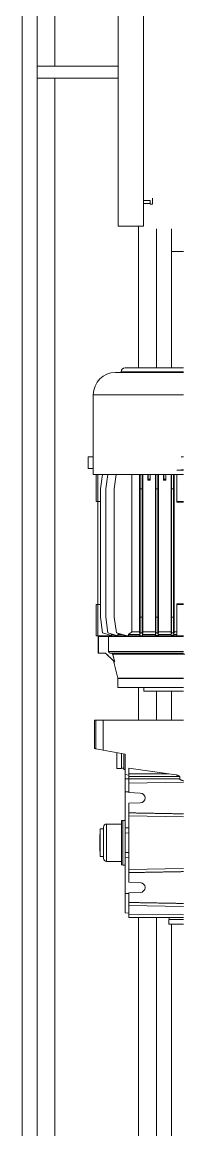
# Model space of a CAD drawing. Header units: millimetres. Extents: x 2179 to 48742, y 3478 to 161002.
# Drawn here: x 22383 to 22492, y 133005 to 133746 of the extents above; entities that cross this region are included whole.
import ezdxf

# ---------------------------------------------------------------- set-up
doc = ezdxf.new("R2010")
doc.units = ezdxf.units.MM
doc.layers.add('0-1', color=7, linetype='Continuous', lineweight=9)
doc.layers.add('2966-1_navrh dispozice stroju-HK_02_dwg-1', color=7, linetype='Continuous', lineweight=9, true_color=0x919191)

# ---------------------------------------------------------------- blocks, each defined once
blk = doc.blocks.new('2966-1_navrh dispozice stroju-HK_02_dwg_SE3859-903217-1NP _ stroje')
at = {"layer": '0-1', "flags": 128}
blk.add_lwpolyline([(3939.65, -1604.47), (3939.65, -1621.47), (4434.65, -1621.47), (4434.65, -1604.47)], close=True, dxfattribs=at)
blk = doc.blocks.new('2966-1_navrh dispozice stroju-HK_02_dwg_SE3858-903218-1NP _ stroje')
at = {"layer": '0-1'}
blk.add_line((4419.4, -1600), (4419.4, -1604.47), dxfattribs=at)
at = {"layer": '0-1', "flags": 128}
blk.add_lwpolyline([(4416, -1598.5), (4420, -1598.5), (4420, -1600), (4417.5, -1600), (4417.5, -1604.47)], dxfattribs=at)
blk = doc.blocks.new('2966-1_navrh dispozice stroju-HK_02_dwg_SE3004-903391-1NP _ stroje')
at = {"layer": '0-1', "flags": 128}
blk.add_lwpolyline([(4436.5, -1585.75), (4451.5, -1585.75), (4451.5, -1577.75)], dxfattribs=at)
blk = doc.blocks.new('2966-1_navrh dispozice stroju-HK_02_dwg_SE2962-903423-1NP _ stroje')
at = {"layer": '0-1', "flags": 128}
blk.add_lwpolyline([(4327.5, -1621.47), (4327.5, -1675.75), (4335.5, -1675.75), (4335.5, -1621.47)], dxfattribs=at)
blk = doc.blocks.new('2966-1_navrh dispozice stroju-HK_02_dwg_SE2955-903425-1NP _ stroje')
at = {"layer": '0-1'}
for p, q in [((4529.5, -1585.75), (4451.5, -1585.75)), ((4765.5, -1585.75), (4746, -1585.75)), ((5177.5, -1585.75), (4902, -1585.75))]:
    blk.add_line(p, q, dxfattribs=at)
blk = doc.blocks.new('2966-1_navrh dispozice stroju-HK_02_dwg_SE2956-903426-1NP _ stroje')
at = {"layer": '0-1'}
for p, q in [((4529.5, -1595.75), (4436.5, -1595.75)), ((4765.5, -1595.75), (4746, -1595.75)), ((5347.5, -1595.75), (4897.5, -1595.75))]:
    blk.add_line(p, q, dxfattribs=at)
blk = doc.blocks.new('2966-1_navrh dispozice stroju-HK_02_dwg_SE2957-903427-1NP _ stroje')
at = {"layer": '0-1'}
for p, q in [((4529.5, -1607.75), (4434.65, -1607.75)), ((4765.5, -1607.75), (4743.5, -1607.75)), ((5293.5, -1607.75), (4897.5, -1607.75))]:
    blk.add_line(p, q, dxfattribs=at)
blk = doc.blocks.new('2966-1_navrh dispozice stroju-HK_02_dwg_SE2958-903428-1NP _ stroje')
at = {"layer": '0-1'}
for p, q in [((4327.5, -1663.75), (4201.5, -1663.75)), ((5293.5, -1663.75), (4335.5, -1663.75))]:
    blk.add_line(p, q, dxfattribs=at)
blk = doc.blocks.new('2966-1_navrh dispozice stroju-HK_02_dwg_SE2959-903429-1NP _ stroje')
at = {"layer": '0-1'}
blk.add_line((5464.7, -1675.75), (4201.5, -1675.75), dxfattribs=at)
blk = doc.blocks.new('2966-1_navrh dispozice stroju-HK_02_dwg_SE2960-903430-1NP _ stroje')
at = {"layer": '0-1'}
blk.add_line((5453, -1685.75), (4201.5, -1685.75), dxfattribs=at)
blk = doc.blocks.new('2966-1_navrh dispozice stroju-HK_02_dwg_SE2954-903431-1NP _ stroje')
for name in ['2966-1_navrh dispozice stroju-HK_02_dwg_SE2955-903425-1NP _ stroje', '2966-1_navrh dispozice stroju-HK_02_dwg_SE2956-903426-1NP _ stroje', '2966-1_navrh dispozice stroju-HK_02_dwg_SE2957-903427-1NP _ stroje', '2966-1_navrh dispozice stroju-HK_02_dwg_SE2958-903428-1NP _ stroje', '2966-1_navrh dispozice stroju-HK_02_dwg_SE2959-903429-1NP _ stroje', '2966-1_navrh dispozice stroju-HK_02_dwg_SE2960-903430-1NP _ stroje']:
    blk.add_blockref(name, (0, 0))
blk = doc.blocks.new('2966-1_navrh dispozice stroju-HK_02_dwg_SE1713-903933-1NP _ stroje')
at = {"layer": '0-1'}
blk.add_line((4897.5, -1587.25), (4899, -1587.25), dxfattribs=at)
at = {"layer": '0-1', "flags": 128}
blk.add_lwpolyline([(4902, -1577.75), (4902, -1587.5), (4899, -1587.5), (4899, -1577.75)], dxfattribs=at)
blk = doc.blocks.new('2966-1_navrh dispozice stroju-HK_02_dwg_SE1712-903934-1NP _ stroje')
at = {"layer": '0-1', "flags": 128}
for points in [[(4832.5, -1616.75), (4832.5, -1618.25), (4862.5, -1618.25), (4862.5, -1616.75)], [(4832.5, -1618.25), (4832.68, -1619.25), (4862.33, -1619.25), (4862.5, -1618.25)]]:
    blk.add_lwpolyline(points, dxfattribs=at)
blk = doc.blocks.new('2966-1_navrh dispozice stroju-HK_02_dwg_SE1711-903935-1NP _ stroje')
at = {"layer": '0-1'}
for p, q in [((4709.3, -1627.85), (4709.3, -1577.75)), ((4720.5, -1626.81), (4720.5, -1577.75))]:
    blk.add_line(p, q, dxfattribs=at)
at = {"layer": '0-1', "flags": 128}
for points in [[(4709.3, -1634.55), (4709.3, -1627.85), (4719.5, -1627.85), (4719.5, -1577.75)], [(4721.27, -1576.79), (4721.27, -1625.15), (4721.27, -1625.56)], [(4725.8, -1624.5), (4737.39, -1621.77), (4737.39, -1577.75)], [(4737.62, -1577.75), (4737.62, -1621.75), (4743.5, -1621.75), (4743.5, -1577.75)], [(4743.5, -1604.25), (4746, -1604.25), (4746, -1577.75)], [(4720.5, -1634.55), (4720.5, -1629.99), (4726.39, -1623.89)]]:
    blk.add_lwpolyline(points, dxfattribs=at)
blk.add_lwpolyline([(4720.5, -1634.75), (4709.3, -1634.75), (4709.3, -1634.55), (4720.5, -1634.55)], close=True, dxfattribs=at)
at = {"layer": '0-1'}
for centre, radius, start, end in [((3983.89, -917.05), 1025.08, 315.93844, 316.41344), ((4737.62, -1622.75), 1, 90, 103.24052), ((4719.48, -1626.83), 1.02, 271.17831, 1.08978), ((4721.54, -1626.06), 1.04, 104.87446, 180.83282)]:
    blk.add_arc(centre, radius, start, end, dxfattribs=at)
blk.add_open_spline([(4721.27, -1625.06), (4722.23, -1624.82), (4723.83, -1624.43), (4725.43, -1624.03), (4726.39, -1623.79)], degree=2, knots=[0, 0, 0, 0.375, 0.625, 1, 1, 1], dxfattribs=at)
blk = doc.blocks.new('2966-1_navrh dispozice stroju-HK_02_dwg__POLYLINE_2_-903936-1NP _ stroje')
at = {"layer": '0-1', "flags": 128}
blk.add_lwpolyline([(4604.71, -1599.92), (4604.8, -1600.92), (4604.79, -1600.73)], dxfattribs=at)
blk = doc.blocks.new('2966-1_navrh dispozice stroju-HK_02_dwg_SE1710-903937-1NP _ stroje')
at = {"layer": '0-1'}
for p, q in [((4598, -1582.25), (4598, -1577.75)), ((4610.5, -1585.65), (4610.5, -1584.35)), ((4696.5, -1585.65), (4696.5, -1584.35)), ((4706.25, -1584.04), (4706.25, -1582.25)), ((4706.25, -1594.52), (4706.25, -1585.97)), ((4707, -1585.7), (4707, -1584.29)), ((4708, -1584.1), (4708, -1582.25)), ((4708, -1594.59), (4708, -1585.91)), ((4604, -1589.6), (4601, -1589.6)), ((4601, -1590.9), (4604, -1590.9)), ((4604, -1600.1), (4601, -1600.1)), ((4604.79, -1601.59), (4604.79, -1600.73)), ((4610.5, -1596.15), (4610.5, -1594.85)), ((4696.5, -1596.15), (4696.5, -1594.85)), ((4707, -1596.2), (4707, -1594.79)), ((4610.5, -1606.65), (4610.5, -1605.35)), ((4696.5, -1606.65), (4696.5, -1605.35)), ((4708, -1621.61), (4708, -1619.03)), ((4708, -1625.84), (4708, -1624.77)), ((4709, -1625.75), (4709.3, -1625.75))]:
    blk.add_line(p, q, dxfattribs=at)
at = {"layer": '0-1', "flags": 128}
for points in [[(4709, -1577.75), (4709, -1582.25), (4709, -1605.9), (4709, -1606.95)], [(4619.39, -1582.25), (4619.05, -1582.25), (4601, -1582.25)], [(4601, -1584.04), (4706.25, -1584.04), (4708, -1584.1), (4708.55, -1584.1), (4707, -1584.29), (4696.5, -1584.35), (4610.5, -1584.35), (4601, -1584.3)], [(4601, -1585.69), (4610.5, -1585.65), (4696.5, -1585.65), (4707, -1585.7), (4708.69, -1585.91), (4708, -1585.91), (4706.25, -1585.97), (4601, -1585.97)], [(4709, -1582.25), (4687.96, -1582.25), (4687.61, -1582.25)], [(4601, -1589.43), (4604.67, -1589.43), (4604, -1589.6), (4604, -1590.9), (4604.76, -1591.08), (4601, -1591.08)], [(4601, -1594.52), (4706.25, -1594.52), (4708, -1594.59), (4708.63, -1594.59), (4707, -1594.79), (4696.5, -1594.85), (4610.5, -1594.85), (4601, -1594.8)], [(4601, -1596.19), (4610.5, -1596.15), (4696.5, -1596.15), (4707, -1596.2), (4708.89, -1596.43), (4708, -1596.43), (4706.25, -1596.5), (4601, -1596.5)], [(4601, -1604.99), (4706.25, -1604.99), (4706.25, -1596.5)], [(4601, -1599.92), (4604.71, -1599.92), (4604, -1600.1), (4604, -1601.4)], [(4601, -1601.4), (4604, -1601.4), (4604.79, -1601.59), (4601, -1601.59)], [(4708, -1596.43), (4708, -1605.07), (4708.82, -1605.07), (4707, -1605.29)], [(4707, -1606.7), (4707, -1605.29), (4696.5, -1605.35), (4610.5, -1605.35), (4601, -1605.3)], [(4709, -1606.95), (4707, -1606.7), (4696.5, -1606.65), (4610.5, -1606.65), (4601, -1606.69)], [(4708, -1606.98), (4708, -1614.6), (4709, -1614.6), (4709, -1615.48), (4707, -1622.59), (4696.5, -1624.07), (4610.5, -1624.07), (4601, -1622.73)], [(4601, -1612.23), (4706.25, -1612.23), (4706.25, -1607.06), (4601, -1607.06)], [(4709, -1614.6), (4709, -1606.98), (4708, -1606.98), (4706.25, -1607.06)], [(4708.43, -1626.8), (4709, -1626.8), (4709, -1615.48)], [(4707.45, -1620.98), (4708, -1621.61), (4708.89, -1621.61), (4707, -1628.33), (4696.5, -1629.8), (4610.5, -1629.8), (4601, -1628.47)], [(4707.77, -1625.6), (4708, -1625.84), (4708.69, -1625.84), (4707, -1631.86), (4696.5, -1633.34), (4610.5, -1633.34), (4601, -1632)], [(4619.1, -1633.34), (4619.04, -1635.04), (4687.96, -1635.04), (4688, -1636.25), (4709, -1636.25), (4709, -1634.97), (4709, -1626.8)], [(4601, -1634.97), (4619.05, -1634.97), (4619, -1636.25), (4601, -1636.25)], [(4687.9, -1633.34), (4687.96, -1634.97), (4709, -1634.97)]]:
    blk.add_lwpolyline(points, dxfattribs=at)
at = {"layer": '0-1'}
blk.add_arc((4903.12, -1468.92), 243.51, 216.05267, 216.74656, dxfattribs=at)
for points, degree, knots in [([(4619.02, -1577.75), (4619.02, -1578.5), (4619.03, -1580), (4619.04, -1581.5), (4619.05, -1582.25)], 3, [0, 0, 0, 0, 0.5, 1, 1, 1, 1]), ([(4619.36, -1577.75), (4619.37, -1578.5), (4619.38, -1580), (4619.39, -1581.5), (4619.39, -1582.25)], 3, [0, 0, 0, 0, 0.5, 1, 1, 1, 1]), ([(4687.61, -1582.25), (4687.62, -1581.5), (4687.63, -1580), (4687.64, -1578.5), (4687.64, -1577.75)], 3, [0, 0, 0, 0, 0.5, 1, 1, 1, 1]), ([(4687.96, -1582.25), (4687.96, -1581.5), (4687.97, -1580), (4687.98, -1578.5), (4687.98, -1577.75)], 3, [0, 0, 0, 0, 0.5, 1, 1, 1, 1]), ([(4708.63, -1594.59), (4708.67, -1594.9), (4708.76, -1595.51), (4708.84, -1596.13), (4708.89, -1596.43)], 3, [0, 0, 0, 0, 0.5, 1, 1, 1, 1]), ([(4706.25, -1604.99), (4706.58, -1605.01), (4707.13, -1605.03), (4707.67, -1605.05), (4708, -1605.07)], 2, [0, 0, 0, 0.375, 0.625, 1, 1, 1])]:
    blk.add_open_spline(points, degree=degree, knots=knots, dxfattribs=at)
for points in [[(4708.55, -1584.1), (4708.57, -1584.4), (4708.62, -1585), (4708.67, -1585.61), (4708.69, -1585.91)], [(4604.67, -1589.43), (4604.69, -1589.71), (4604.72, -1590.26), (4604.75, -1590.81), (4604.76, -1591.08)], [(4708.82, -1605.07), (4708.85, -1605.21), (4708.91, -1605.49), (4708.97, -1605.76), (4709, -1605.9)]]:
    blk.add_open_spline(points, degree=3, dxfattribs=at)
blk.add_blockref('2966-1_navrh dispozice stroju-HK_02_dwg__POLYLINE_2_-903936-1NP _ stroje', (0, 0))
blk = doc.blocks.new('2966-1_navrh dispozice stroju-HK_02_dwg_SE1709-903938-1NP _ stroje')
at = {"layer": '0-1'}
blk.add_line((4858, -1631.25), (4837, -1631.25), dxfattribs=at)
at = {"layer": '0-1', "flags": 128}
for points in [[(4860, -1619.25), (4860, -1629.25), (4835, -1629.25), (4835, -1619.25)], [(4856.75, -1631.25), (4856.75, -1633.5), (4838.25, -1633.5), (4838.25, -1631.25)]]:
    blk.add_lwpolyline(points, dxfattribs=at)
at = {"layer": '0-1'}
for centre, radius, start, end in [((4837, -1629.25), 2, 180, 270), ((4858, -1629.25), 2, 270, 360), ((4847.5, -1462.5), 171.25, 266.90368, 273.09632)]:
    blk.add_arc(centre, radius, start, end, dxfattribs=at)
blk = doc.blocks.new('2966-1_navrh dispozice stroju-HK_02_dwg_SE1708-903939-1NP _ stroje')
at = {"layer": '0-1'}
blk.add_line((4797.5, -1619.25), (4797.5, -1617.75), dxfattribs=at)
at = {"layer": '0-1', "flags": 128}
blk.add_lwpolyline([(4787.68, -1619.25), (4797.75, -1619.25), (4797.75, -1622.25), (4787.15, -1622.25)], dxfattribs=at)
blk = doc.blocks.new('2966-1_navrh dispozice stroju-HK_02_dwg_SE1707-903940-1NP _ stroje')
at = {"layer": '0-1'}
for p, q in [((4589, -1579.25), (4589, -1577.75)), ((4597.7, -1579.25), (4597.7, -1577.75))]:
    blk.add_line(p, q, dxfattribs=at)
blk = doc.blocks.new('2966-1_navrh dispozice stroju-HK_02_dwg_SE1706-903941-1NP _ stroje')
at = {"layer": '0-1'}
for p, q in [((4529.5, -1577.75), (4529.5, -1616.75)), ((4532.62, -1623.25), (4532.62, -1577.75))]:
    blk.add_line(p, q, dxfattribs=at)
at = {"layer": '0-1', "flags": 128}
for points in [[(4532.62, -1619.5), (4532.25, -1619.5), (4532.25, -1577.75)], [(4547.5, -1577.75), (4547.5, -1638.13), (4601, -1638.13), (4601, -1577.75)]]:
    blk.add_lwpolyline(points, dxfattribs=at)
at = {"layer": '0-1'}
for centre, radius in [((4532.25, -1616.75), 2.75), ((4547.5, -1623.25), 14.88)]:
    blk.add_arc(centre, radius, 180, 270, dxfattribs=at)
blk = doc.blocks.new('2966-1_navrh dispozice stroju-HK_02_dwg_SE1705-903942-1NP _ stroje')
at = {"layer": '0-1', "flags": 128}
blk.add_lwpolyline([(4597, -1638.13), (4597, -1641.63), (4589, -1641.63), (4589, -1638.13)], close=True, dxfattribs=at)
blk = doc.blocks.new('2966-1_navrh dispozice stroju-HK_02_dwg_SE1704-903943-1NP _ stroje')
at = {"layer": '0-1'}
for p, q in [((4807.5, -1614.25), (4806.86, -1577.75)), ((4829.5, -1614.25), (4830.14, -1577.75)), ((4889.5, -1614.25), (4890.14, -1577.75)), ((4801.33, -1587.58), (4801.33, -1614.25)), ((4804.8, -1616.75), (4813.44, -1616.75)), ((4840.95, -1614.25), (4840.99, -1616.75)), ((4854.05, -1614.25), (4854.02, -1616.75)), ((4867.5, -1614.25), (4865.5, -1614.25)), ((4881.59, -1614.25), (4881.56, -1616.75))]:
    blk.add_line(p, q, dxfattribs=at)
at = {"layer": '0-1', "flags": 128}
for points in [[(4765.5, -1577.75), (4765.5, -1631.52), (4765.5, -1636.37), (4765.5, -1637.25), (4784.5, -1637.25), (4784.5, -1636.64), (4784.62, -1636.58), (4784.5, -1636.64), (4784.66, -1636.37)], [(4864.86, -1577.75), (4865.5, -1614.25), (4829.5, -1614.25), (4827.5, -1614.25), (4827.5, -1614.22), (4821.07, -1614.25), (4820.8, -1606.63)], [(4895.82, -1577.75), (4895.5, -1614.25), (4897.5, -1614.25), (4897.5, -1614.22), (4897.5, -1577.75)], [(4802.06, -1582.67), (4801.33, -1587.58), (4797.66, -1614.25), (4801.33, -1614.25), (4803.23, -1614.25), (4803.23, -1580.21), (4804.67, -1580.21), (4804.8, -1614.25), (4804.8, -1616.75), (4801.83, -1616.75)], [(4814.2, -1606.63), (4813.94, -1614.25), (4807.5, -1614.25), (4804.67, -1614.25), (4803.23, -1614.25)], [(4874.2, -1606.63), (4873.94, -1614.25), (4867.5, -1614.25)], [(4880.8, -1606.63), (4881.07, -1614.25), (4887.5, -1614.22), (4887.5, -1614.25), (4889.5, -1614.25), (4895.5, -1614.25)], [(4802.36, -1614.25), (4801.83, -1616.75), (4788.12, -1616.75), (4785.51, -1631.52), (4765.5, -1631.52)], [(4787.94, -1617.75), (4798.5, -1617.75), (4798.5, -1616.75)], [(4813.41, -1614.25), (4813.44, -1616.75), (4837.52, -1616.75), (4837.48, -1614.25)], [(4837.52, -1616.75), (4840.99, -1616.75), (4854.02, -1616.75), (4857.48, -1616.75)], [(4857.52, -1614.25), (4857.48, -1616.75), (4881.56, -1616.75), (4894.5, -1616.75), (4894.55, -1614.25)], [(4785.51, -1631.52), (4784.66, -1636.37), (4765.5, -1636.37)]]:
    blk.add_lwpolyline(points, dxfattribs=at)
at = {"layer": '0-1'}
for centre in [(4817.5, -1606.75), (4877.5, -1606.75)]:
    blk.add_arc(centre, 3.3, 2, 178, dxfattribs=at)
for points, degree, knots in [([(4804.67, -1580.21), (4804.75, -1580.21), (4804.87, -1580.17), (4805.01, -1580.08), (4805.09, -1580), (4805.17, -1579.91), (4805.24, -1579.81), (4805.31, -1579.71), (4805.37, -1579.6), (4805.43, -1579.5), (4805.48, -1579.39), (4805.53, -1579.28), (4805.57, -1579.17), (4805.62, -1579.05), (4805.66, -1578.94), (4805.7, -1578.82), (4805.73, -1578.71), (4805.77, -1578.59), (4805.8, -1578.48), (4805.83, -1578.36), (4805.87, -1578.25), (4805.9, -1578.13), (4805.93, -1577.97), (4805.96, -1577.86), (4805.98, -1577.78)], 3, [0, 0, 0, 0, 0.083352, 0.12502, 0.166689, 0.208356, 0.250023, 0.291689, 0.333354, 0.37502, 0.416685, 0.458351, 0.500016, 0.541682, 0.583347, 0.625012, 0.666678, 0.708343, 0.750008, 0.791673, 0.833339, 0.875004, 0.916669, 1, 1, 1, 1]), ([(4827.5, -1614.22), (4827.62, -1607.38), (4827.83, -1595.98), (4828.04, -1584.58), (4828.16, -1577.75)], 2, [0, 0, 0, 0.375, 0.625, 1, 1, 1]), ([(4867.5, -1614.22), (4867.38, -1607.38), (4867.18, -1595.98), (4866.97, -1584.58), (4866.84, -1577.75)], 2, [0, 0, 0, 0.375, 0.625, 1, 1, 1]), ([(4887.5, -1614.22), (4887.62, -1607.38), (4887.83, -1595.98), (4888.04, -1584.58), (4888.16, -1577.75)], 2, [0, 0, 0, 0.375, 0.625, 1, 1, 1]), ([(4803.23, -1580.21), (4803.18, -1580.21), (4803.1, -1580.23), (4803.01, -1580.29), (4802.96, -1580.35), (4802.9, -1580.4), (4802.85, -1580.47), (4802.81, -1580.53), (4802.77, -1580.6), (4802.73, -1580.66), (4802.69, -1580.73), (4802.66, -1580.8), (4802.62, -1580.88), (4802.59, -1580.95), (4802.56, -1581.02), (4802.53, -1581.09), (4802.5, -1581.17), (4802.47, -1581.24), (4802.45, -1581.31), (4802.42, -1581.39), (4802.4, -1581.46), (4802.37, -1581.54), (4802.35, -1581.61), (4802.32, -1581.68), (4802.3, -1581.76), (4802.28, -1581.84), (4802.26, -1581.91), (4802.24, -1581.99), (4802.21, -1582.06), (4802.19, -1582.14), (4802.17, -1582.21), (4802.15, -1582.29), (4802.13, -1582.37), (4802.12, -1582.44), (4802.09, -1582.54), (4802.07, -1582.62), (4802.06, -1582.67)], 3, [0, 0, 0, 0, 0.055574, 0.083353, 0.111134, 0.138912, 0.16669, 0.194467, 0.222245, 0.250022, 0.277799, 0.305576, 0.333353, 0.36113, 0.388907, 0.416684, 0.444461, 0.472238, 0.500015, 0.527792, 0.555569, 0.583346, 0.611123, 0.638899, 0.666676, 0.694453, 0.72223, 0.750007, 0.777784, 0.805561, 0.833338, 0.861115, 0.888892, 0.916669, 0.944446, 1, 1, 1, 1])]:
    blk.add_open_spline(points, degree=degree, knots=knots, dxfattribs=at)
blk = doc.blocks.new('2966-1_navrh dispozice stroju-HK_02_dwg-876232-1NP _ stroje')
at = {"rotation": 328.989640494807}
for name in ['2966-1_navrh dispozice stroju-HK_02_dwg_SE2954-903431-1NP _ stroje', '2966-1_navrh dispozice stroju-HK_02_dwg_SE3859-903217-1NP _ stroje', '2966-1_navrh dispozice stroju-HK_02_dwg_SE2962-903423-1NP _ stroje', '2966-1_navrh dispozice stroju-HK_02_dwg_SE3004-903391-1NP _ stroje', '2966-1_navrh dispozice stroju-HK_02_dwg_SE3858-903218-1NP _ stroje', '2966-1_navrh dispozice stroju-HK_02_dwg_SE1706-903941-1NP _ stroje', '2966-1_navrh dispozice stroju-HK_02_dwg_SE1707-903940-1NP _ stroje', '2966-1_navrh dispozice stroju-HK_02_dwg_SE1710-903937-1NP _ stroje', '2966-1_navrh dispozice stroju-HK_02_dwg_SE1705-903942-1NP _ stroje', '2966-1_navrh dispozice stroju-HK_02_dwg_SE1711-903935-1NP _ stroje', '2966-1_navrh dispozice stroju-HK_02_dwg_SE1704-903943-1NP _ stroje', '2966-1_navrh dispozice stroju-HK_02_dwg_SE1708-903939-1NP _ stroje', '2966-1_navrh dispozice stroju-HK_02_dwg_SE1709-903938-1NP _ stroje', '2966-1_navrh dispozice stroju-HK_02_dwg_SE1712-903934-1NP _ stroje', '2966-1_navrh dispozice stroju-HK_02_dwg_SE1713-903933-1NP _ stroje']:
    blk.add_blockref(name, (-62300.54, 46431.8), dxfattribs=at)

msp = doc.modelspace()

# ---------------------------------------------------------------- block references
at = {"layer": '2966-1_navrh dispozice stroju-HK_02_dwg-1', "rotation": 301.0103595051887}
msp.add_blockref('2966-1_navrh dispozice stroju-HK_02_dwg-876232-1NP _ stroje', (16370.46, 60726.75), dxfattribs=at)

doc.saveas('drawing.dxf')
